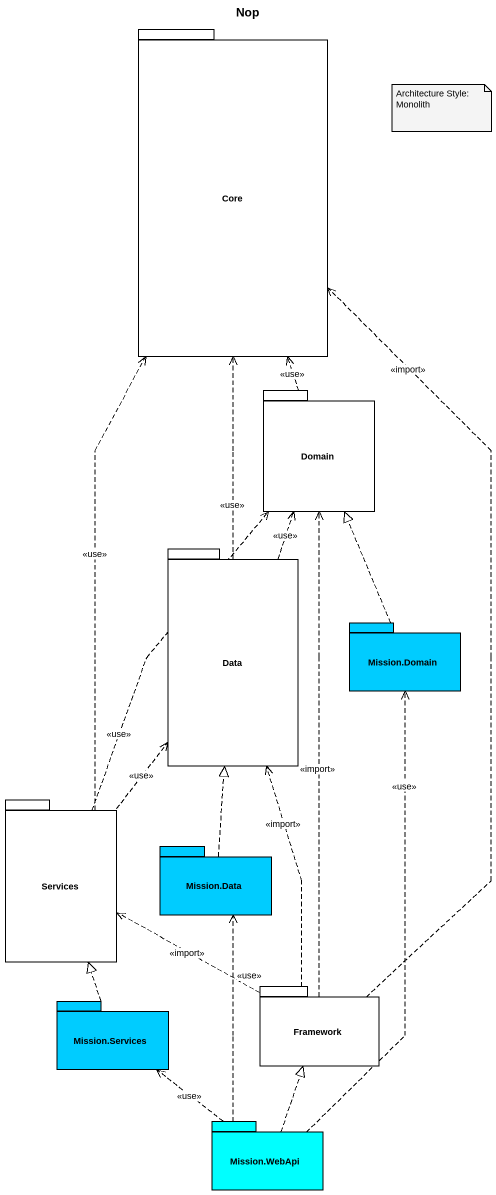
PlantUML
@startuml
title Nop
package Core {
}
package Domain {
}
package Data {
}
package "Mission.Domain" as Mission_Domain #00CCFF {
}
package Services {
}
package "Mission.Data" as Mission_Data #00CCFF {
}
package Framework {
}
package "Mission.Services" as Mission_Services #00CCFF {
}
package "Mission.WebApi" as Mission_WebApi #00FFFF {
}
Domain .up.> Core : <<use>>
Data .up.> Core : <<use>>
Data .up.> Domain : <<use>>
Mission_Domain .up.|> Domain
Services .up.> Core : <<use>>
Services .up.> Domain : <<use>>
Services .up.> Data : <<use>>
Mission_Data .up.|> Data
Framework .up.> Core : <<import>>
Framework .up.> Domain : <<import>>
Framework .up.> Data : <<import>>
Framework .left.> Services : <<import>>
Mission_Services .up.|> Services
Mission_WebApi .up.> Mission_Domain : <<use>>
Mission_WebApi .up.> Mission_Data : <<use>>
Mission_WebApi .up.|> Framework
Mission_WebApi .up.> Mission_Services : <<use>>
note as N1
  Architecture Style: Monolith
end note
@enduml
